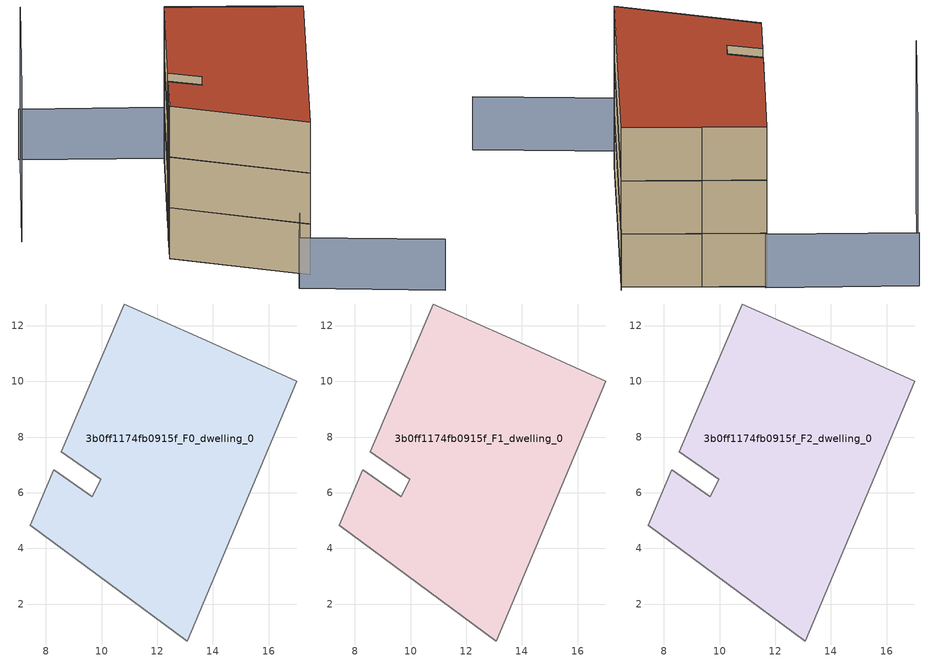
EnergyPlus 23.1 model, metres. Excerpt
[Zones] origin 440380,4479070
3b0ff1174fb0915f_F0_dwelling_0
 floor ground (EU_floor_Construction): 13.08,0.67 17.01,10 13.58,11.55 10.81,12.78 8.56,7.47 9.97,6.49 9.67,5.85 8.28,6.82 7.43,4.83 z0
 wall adiabatic (EU_wall_Construction): 13.58,11.55 17.01,10 13.08,0.67 7.43,4.83 8.28,6.82 9.67,5.85 9.97,6.49 8.56,7.47 10.81,12.78 13.58,11.55 z0:3
3b0ff1174fb0915f_F1_dwelling_0
 floor to 3b0ff1174fb0915f_F0_dwelling_0 (EU_floor_Construction): 13.08,0.67 17.01,10 13.57,11.55 10.81,12.78 8.56,7.47 9.96,6.49 9.67,5.85 8.28,6.82 7.43,4.83 z3
 wall adiabatic (EU_wall_Construction): 13.58,11.55 17.01,10 13.08,0.67 7.43,4.83 8.28,6.82 9.67,5.85 9.97,6.49 8.56,7.47 10.81,12.78 13.58,11.55 z3:6
3b0ff1174fb0915f_F2_dwelling_0
 floor to 3b0ff1174fb0915f_F1_dwelling_0 (EU_floor_Construction): 13.08,0.67 17.01,10 13.57,11.55 10.81,12.78 8.56,7.47 9.96,6.49 9.67,5.85 8.28,6.82 7.43,4.83 z6
 wall adiabatic (EU_wall_Construction): 13.58,11.55 17.01,10 13.08,0.67 7.43,4.83 8.28,6.82 9.67,5.85 9.97,6.49 8.56,7.47 10.81,12.78 13.58,11.55 z6:9
 roof outside (EU_roof_Construction): 17.01,10 13.08,0.67 7.43,4.83 8.28,6.82 9.67,5.85 9.97,6.49 8.56,7.47 10.81,12.78 13.58,11.55 z9
shading: 4.4,15.68 1.5,9.19 z0:9; 18.51,-3.28 12.09,-0.17 / 12.09,-0.17 17.11,10.19 / 4.35,15.71 10.91,12.84 / 10.91,12.84 7.81,5.77 z0:3
[Building]
EU S2 Campaign: North Axis=0; Terrain=City; Solar Distribution=FullExterior
[Site:Location]
Madrid: Latitude=40.5; Longitude=-3.5; Time Zone=1; Elevation=609
[SizingPeriod:WeatherFileDays]
AnnualSizingPeriod: Begin Month=1; Begin Day of Month=1; End Month=12; End Day of Month=31; Day of Week for Start Day=Monday; Use Weather File Daylight Saving Period=No; Use Weather File Rain and Snow Indicators=No
[MATERIAL]
EU_InternalMass_Material: Roughness=MediumRough; Thickness=0.1; Conductivity=1; Density=1800; Specific Heat=900; Thermal Absorptance=0.9; Solar Absorptance=0.7; Visible Absorptance=0.7
[MATERIAL:NOMASS] Roughness=MediumRough; Thermal Absorptance=0.9; Solar Absorptance=0.7; Visible Absorptance=0.7
Name | Thermal Resistance
EU_wall_NoMass | 0.609216
EU_roof_NoMass | 0.513268
EU_floor_NoMass | 0.568163
[CONSTRUCTION]
EU_wall_Construction: EU_wall_NoMass
EU_roof_Construction: EU_roof_NoMass
EU_floor_Construction: EU_floor_NoMass
EU_InternalMass_Construction: EU_InternalMass_Material
[ZONE] Type=1; Multiplier=1; Ceiling Height=autocalculate; Floor Area=autocalculate; Part of Total Floor Area=Yes
Name | Volume
3b0ff1174fb0915f_F0_dwelling_0 | 188.072
3b0ff1174fb0915f_F1_dwelling_0; 3b0ff1174fb0915f_F2_dwelling_0 | 188.073
[INTERNALMASS] Construction=EU_InternalMass_Construction; Surface Area=62.6989
Name | Zone or ZoneList
3b0ff1174fb0915f_F0_dwelling_0_EU_InternalMass | 3b0ff1174fb0915f_F0_dwelling_0
3b0ff1174fb0915f_F1_dwelling_0_EU_InternalMass | 3b0ff1174fb0915f_F1_dwelling_0
3b0ff1174fb0915f_F2_dwelling_0_EU_InternalMass | 3b0ff1174fb0915f_F2_dwelling_0
[OTHEREQUIPMENT] Fuel Type=Electricity; Design Level Calculation Method=Watts/Area; Power per Zone Floor Area=1; Fraction Latent=0; Fraction Radiant=0; Fraction Lost=0; Carbon Dioxide Generation Rate=0; EndUse Subcategory=EU_Step8_InternalGains
Name | Zone or ZoneList or Space or SpaceList | Schedule
EU_Step8_InternalGain_3b0ff1174fb0915f_F0_dwelling_0_f000 | 3b0ff1174fb0915f_F0_dwelling_0 | EU_Step8_GainSchedule_3b0ff1174fb0915f_F0_dwelling_0_f000
EU_Step8_InternalGain_3b0ff1174fb0915f_F1_dwelling_0_f000 | 3b0ff1174fb0915f_F1_dwelling_0 | EU_Step8_GainSchedule_3b0ff1174fb0915f_F1_dwelling_0_f000
EU_Step8_InternalGain_3b0ff1174fb0915f_F2_dwelling_0_f000 | 3b0ff1174fb0915f_F2_dwelling_0 | EU_Step8_GainSchedule_3b0ff1174fb0915f_F2_dwelling_0_f000
[ZONEVENTILATION:DESIGNFLOWRATE] Schedule=EU_AlwaysOn; Design Flow Rate Calculation Method=AirChanges/Hour; Air Changes per Hour=0.752966; Ventilation Type=Natural; Fan Pressure Rise=0; Fan Total Efficiency=1; Constant Term Coefficient=1; Temperature Term Coefficient=0; Velocity Term Coefficient=0; Velocity Squared Term Coefficient=0; Minimum Indoor Temperature=-100; Maximum Indoor Temperature=100; Delta Temperature=-100; Minimum Outdoor Temperature=-100; Maximum Outdoor Temperature=100; Maximum Wind Speed=40
Name | Zone or ZoneList or Space or SpaceList
EU_ConstantAir_3b0ff1174fb0915f_F0_dwelling_0 | 3b0ff1174fb0915f_F0_dwelling_0
EU_ConstantAir_3b0ff1174fb0915f_F1_dwelling_0 | 3b0ff1174fb0915f_F1_dwelling_0
EU_ConstantAir_3b0ff1174fb0915f_F2_dwelling_0 | 3b0ff1174fb0915f_F2_dwelling_0
[HVACTEMPLATE:THERMOSTAT] Constant Heating Setpoint=20; Constant Cooling Setpoint=50
EU_HeatOnly_3b0ff1174fb0915f_F0_dwelling_0; EU_HeatOnly_3b0ff1174fb0915f_F1_dwelling_0; EU_HeatOnly_3b0ff1174fb0915f_F2_dwelling_0
[HVACTEMPLATE:ZONE:IDEALLOADSAIRSYSTEM] System Availability Schedule=EU_AlwaysOn; Maximum Heating Supply Air Temperature=50; Minimum Cooling Supply Air Temperature=13; Maximum Heating Supply Air Humidity Ratio=0.0156; Minimum Cooling Supply Air Humidity Ratio=0.0077; Heating Limit=NoLimit; Cooling Limit=NoLimit; Heating Availability Schedule=EU_AlwaysOn; Cooling Availability Schedule=EU_CoolingOff; Dehumidification Control Type=ConstantSensibleHeatRatio; Cooling Sensible Heat Ratio=0.7; Dehumidification Setpoint=60; Humidification Control Type=None; Humidification Setpoint=30; Outdoor Air Method=None; Outdoor Air Flow Rate per Person=0.00944; Outdoor Air Flow Rate per Zone Floor Area=0; Outdoor Air Flow Rate per Zone=0; Demand Controlled Ventilation Type=None; Outdoor Air Economizer Type=NoEconomizer; Heat Recovery Type=None; Sensible Heat Recovery Effectiveness=0.7; Latent Heat Recovery Effectiveness=0.65
Name | Template Thermostat
3b0ff1174fb0915f_F0_dwelling_0 | EU_HeatOnly_3b0ff1174fb0915f_F0_dwelling_0
3b0ff1174fb0915f_F1_dwelling_0 | EU_HeatOnly_3b0ff1174fb0915f_F1_dwelling_0
3b0ff1174fb0915f_F2_dwelling_0 | EU_HeatOnly_3b0ff1174fb0915f_F2_dwelling_0
[SIZING:ZONE] Zone Cooling Design Supply Air Temperature Input Method=SupplyAirTemperature; Zone Cooling Design Supply Air Temperature=13; Zone Heating Design Supply Air Temperature Input Method=SupplyAirTemperature; Zone Heating Design Supply Air Temperature=50; Zone Cooling Design Supply Air Humidity Ratio=0.008; Zone Heating Design Supply Air Humidity Ratio=0.008; Cooling Design Air Flow Method=DesignDay; Cooling Design Air Flow Rate=0; Cooling Minimum Air Flow per Zone Floor Area=0.000762; Cooling Minimum Air Flow=0; Cooling Minimum Air Flow Fraction=0.2; Heating Design Air Flow Method=DesignDay; Heating Design Air Flow Rate=0; Heating Maximum Air Flow per Zone Floor Area=0.002032; Heating Maximum Air Flow=0.141576; Heating Maximum Air Flow Fraction=0.3; Account for Dedicated Outdoor Air System=No; Dedicated Outdoor Air System Control Strategy=NeutralSupplyAir; Dedicated Outdoor Air Low Setpoint Temperature for Design=autosize; Dedicated Outdoor Air High Setpoint Temperature for Design=autosize; Zone Load Sizing Method=Sensible Load Only No Latent Load; Zone Latent Cooling Design Supply Air Humidity Ratio Input Method=HumidityRatioDifference; Zone Cooling Design Supply Air Humidity Ratio Difference=0.005; Zone Latent Heating Design Supply Air Humidity Ratio Input Method=HumidityRatioDifference; Zone Humidification Design Supply Air Humidity Ratio Difference=0.005
3b0ff1174fb0915f_F0_dwelling_0; 3b0ff1174fb0915f_F1_dwelling_0; 3b0ff1174fb0915f_F2_dwelling_0
[SCHEDULE:CONSTANT]
Name | Hourly Value
EU_AlwaysOn | 1
EU_CoolingOff | 0
[SCHEDULE:FILE] Column Number=1; Rows to Skip at Top=0; Number of Hours of Data=8760; Column Separator=Comma; Interpolate to Timestep=No; Minutes per Item=60; Adjust Schedule for Daylight Savings=Yes
Name | File
EU_Step8_GainSchedule_3b0ff1174fb0915f_F0_dwelling_0_f000 | ../../schedules/3b0ff1174fb0915f/3b0ff1174fb0915f_F0_dwelling_0_f000_gain.csv
EU_Step8_GainSchedule_3b0ff1174fb0915f_F1_dwelling_0_f000 | ../../schedules/3b0ff1174fb0915f/3b0ff1174fb0915f_F1_dwelling_0_f000_gain.csv
EU_Step8_GainSchedule_3b0ff1174fb0915f_F2_dwelling_0_f000 | ../../schedules/3b0ff1174fb0915f/3b0ff1174fb0915f_F2_dwelling_0_f000_gain.csv
